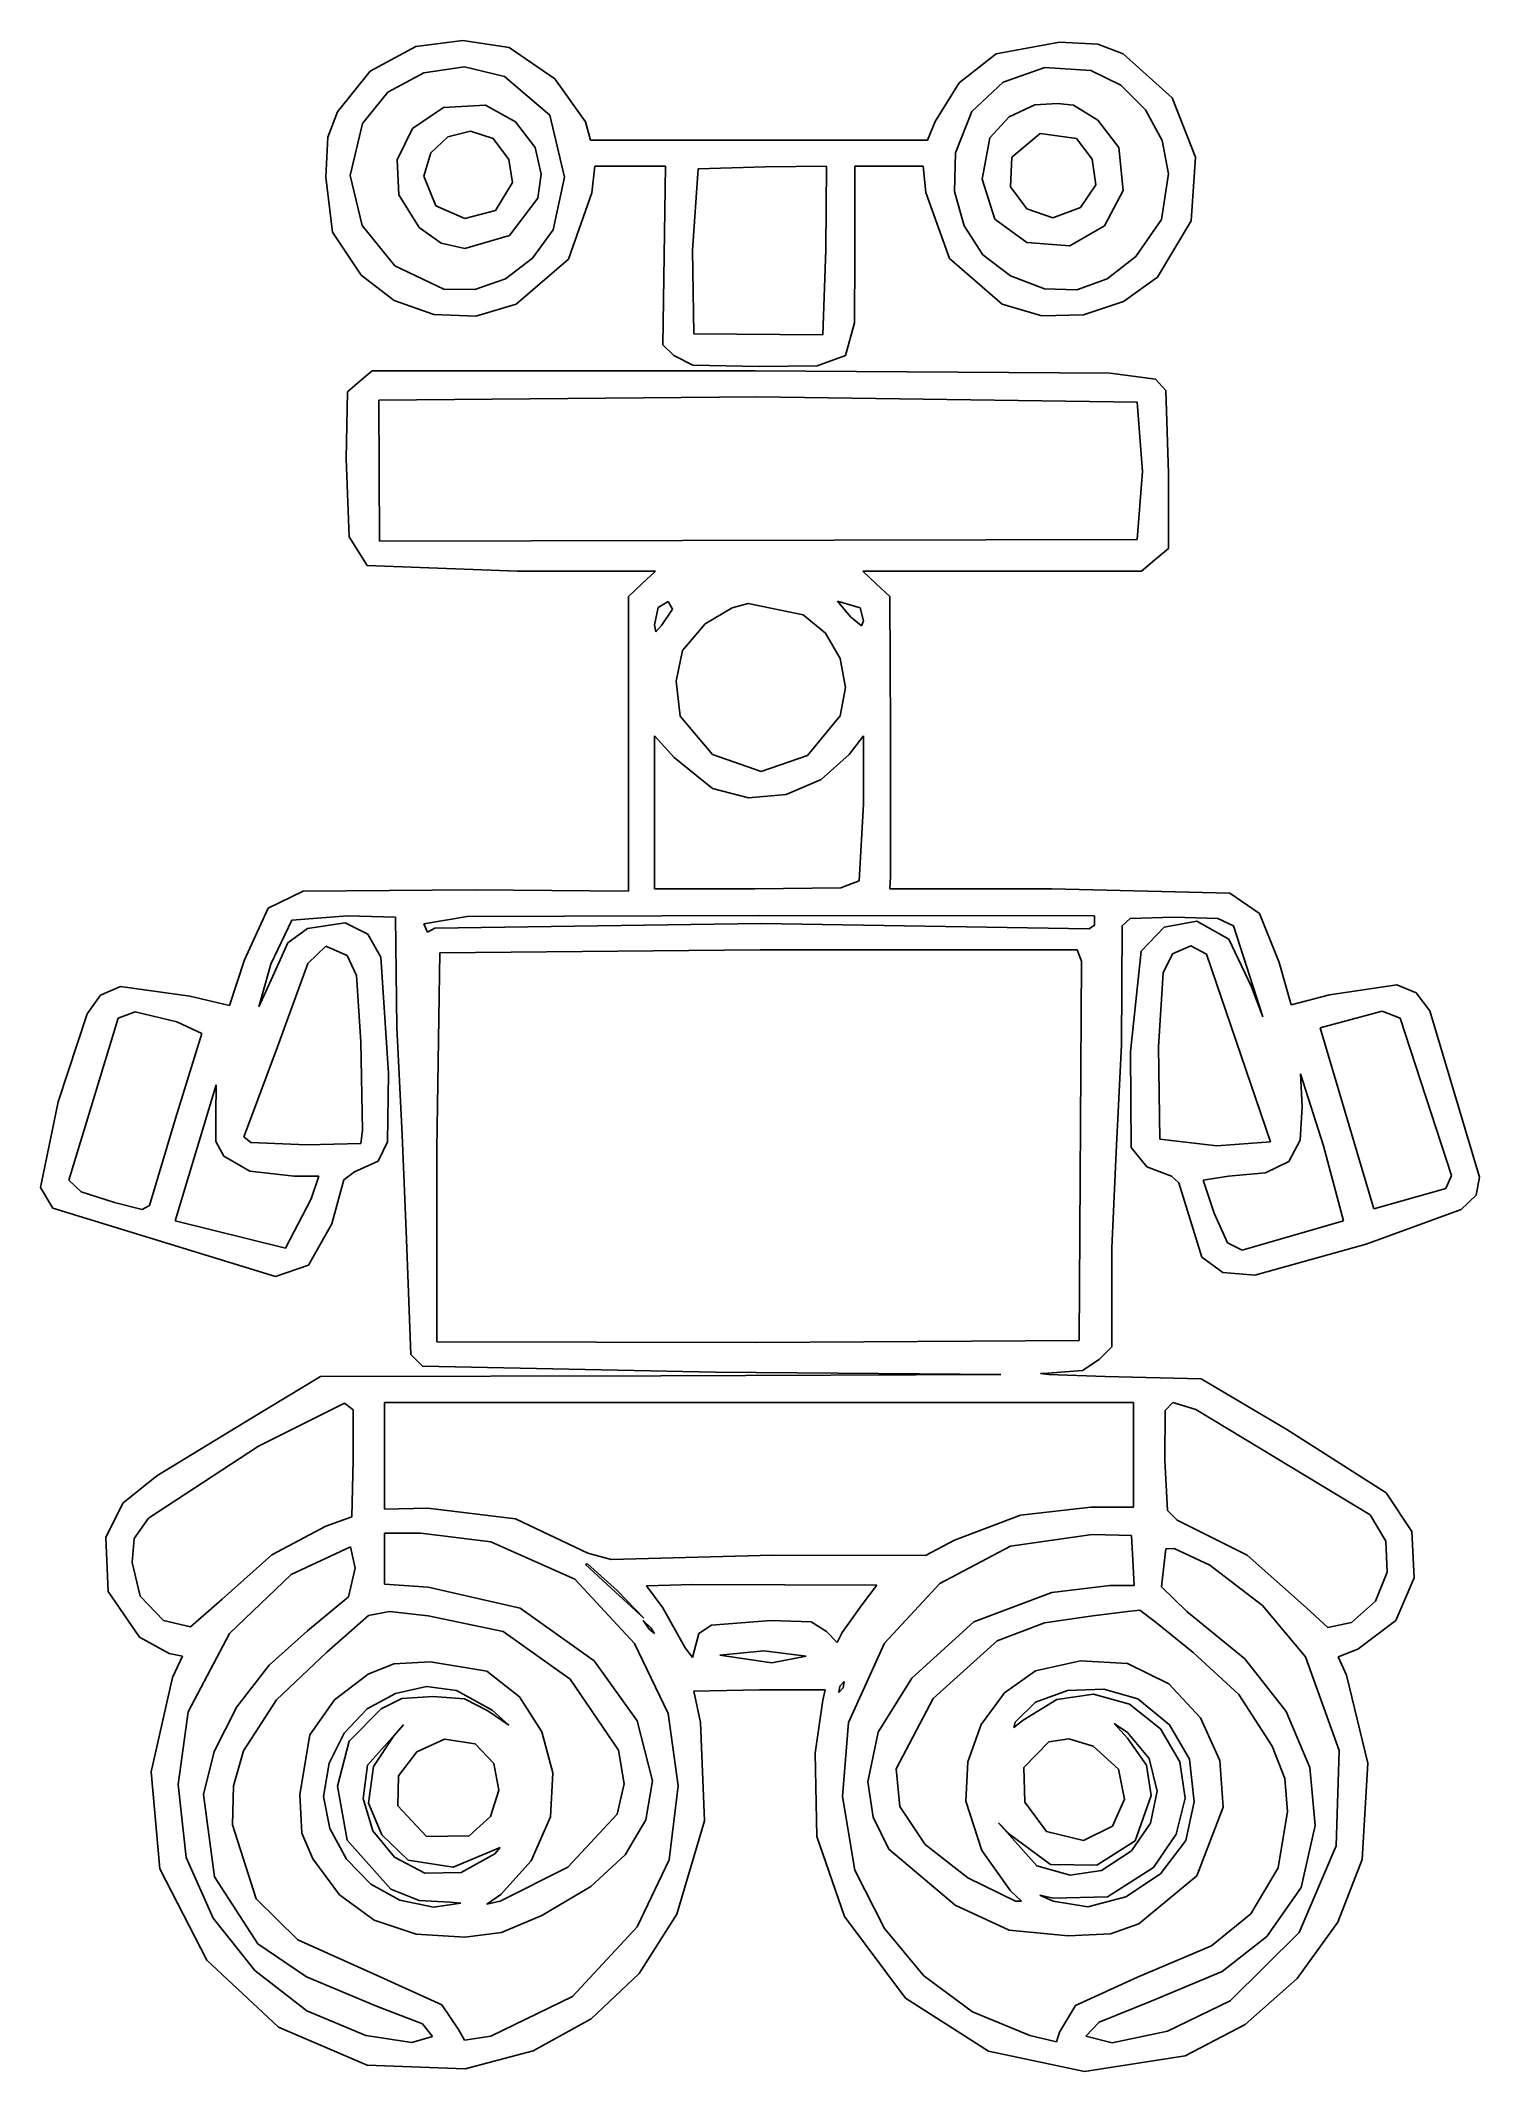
# Model space of a CAD drawing. Extents: x 9.1 to 31, y 4.1 to 35.
import ezdxf

# ---------------------------------------------------------------- set-up
doc = ezdxf.new("R2010")
doc.units = 0

msp = doc.modelspace()

# ---------------------------------------------------------------- linework, layer by layer
at = {"layer": 'Layer 1'}
for p, q in [((14.8228, 34.8751), (14.126123, 34.503208)), ((15.532697, 34.965171), (14.822799, 34.875091)), ((14.822799, 34.875091), (14.8228, 34.8751)), ((16.237639, 34.861868), (15.532697, 34.965171)), ((16.930187, 34.385848), (16.237639, 34.861868)), ((24.594473, 34.941208), (23.629207, 34.7627)), ((25.173798, 34.911457), (24.594473, 34.941208)), ((25.559739, 34.7627), (25.173798, 34.911457)), ((14.940992, 34.475936), (15.557609, 34.56488)), ((15.557609, 34.56488), (16.164928, 34.418912)), ((23.629207, 34.7627), (23.072196, 34.322215)), ((23.73994, 34.335447), (24.368025, 34.558893)), ((24.368025, 34.558893), (25.070486, 34.51148)), ((26.305175, 34.096084), (25.559739, 34.7627)), ((14.126123, 34.503208), (13.63275, 33.883388)), ((14.397512, 34.179972), (14.940992, 34.475936)), ((16.16492, 34.418913), (16.856639, 33.831324)), ((16.164928, 34.418912), (16.16492, 34.418913)), ((17.394639, 33.731318), (16.930187, 34.385848)), ((23.072196, 34.322215), (22.70361, 33.73793)), ((23.263091, 33.887627), (23.73994, 34.335447)), ((25.070486, 34.51148), (25.07049, 34.511473)), ((25.07049, 34.511473), (25.524921, 34.286168)), ((25.524921, 34.286168), (25.899395, 33.913967)), ((14.009608, 33.70488), (14.397512, 34.179972)), ((15.2393, 33.9495), (14.77051, 33.630913)), ((15.239303, 33.9495), (15.2393, 33.9495)), ((15.88061, 33.982557), (15.239303, 33.9495)), ((16.334318, 33.731323), (15.88061, 33.982557)), ((24.2176, 33.9892), (23.827527, 33.809866)), ((24.217603, 33.989203), (24.2176, 33.9892)), ((24.561396, 34.009038), (24.217603, 33.989203)), ((24.806018, 33.982592), (24.561396, 34.009038)), ((25.174605, 33.756151), (24.806018, 33.982592)), ((26.658885, 33.193318), (26.305175, 34.096084)), ((13.63275, 33.883388), (13.483993, 33.496621)), ((13.825315, 32.91905), (14.009608, 33.70488)), ((14.77051, 33.630913), (14.538491, 33.156132)), ((16.634311, 33.34125), (16.334318, 33.731323)), ((16.856639, 33.831324), (17.077295, 32.891673)), ((17.473976, 33.453639), (17.394639, 33.731318)), ((22.70361, 33.73793), (22.591216, 33.453639)), ((23.014336, 33.26192), (23.263091, 33.887627)), ((23.827527, 33.809866), (23.536625, 33.486733)), ((25.493605, 33.341285), (25.174605, 33.756151)), ((25.899395, 33.913967), (26.153624, 33.448794)), ((13.483993, 33.496621), (13.454242, 32.891676)), ((15.048395, 33.262534), (15.308719, 33.504883)), ((15.308719, 33.504883), (15.648379, 33.591038)), ((15.648379, 33.591038), (15.992996, 33.480091)), ((15.992996, 33.480091), (15.993001, 33.48009)), ((15.993001, 33.48009), (16.231012, 33.15861)), ((16.725773, 32.939439), (16.634311, 33.34125)), ((20.032596, 33.453639), (17.473976, 33.453639)), ((22.591216, 33.453639), (20.032596, 33.453639)), ((23.536625, 33.486733), (23.41762, 32.858649)), ((23.867198, 33.195831), (24.297766, 33.553674)), ((24.297766, 33.553674), (24.852298, 33.480122)), ((24.852298, 33.480122), (24.852295, 33.480121)), ((24.852295, 33.480121), (25.089479, 33.1636)), ((25.561991, 32.687477), (25.493605, 33.341285)), ((26.153624, 33.448794), (26.24732, 32.944573)), ((14.538491, 33.156132), (14.564316, 32.621847)), ((14.941786, 32.904898), (15.048395, 33.262534)), ((16.231012, 33.15861), (16.290514, 32.812338)), ((17.493816, 32.653662), (17.540096, 33.056958)), ((17.540096, 33.056958), (18.07562, 33.056958)), ((18.07562, 33.056958), (18.611144, 33.056958)), ((18.611144, 33.056958), (18.59131, 31.701618)), ((19.021046, 31.780956), (19.106994, 33.017286)), ((19.106994, 33.017286), (20.131764, 33.050343)), ((20.131764, 33.050343), (21.057361, 33.056954)), ((21.057361, 33.056954), (21.044138, 31.794174)), ((21.487111, 31.701618), (21.487111, 33.056958)), ((21.487111, 33.056958), (22.009411, 33.056958)), ((22.009411, 33.056958), (22.525101, 33.056958)), ((22.525101, 33.056958), (22.56477, 32.660273)), ((23.00132, 32.674848), (23.014336, 33.26192)), ((23.848188, 32.745945), (23.867198, 33.195831)), ((25.089479, 33.1636), (25.143197, 32.7727)), ((26.593598, 32.227331), (26.658885, 33.193318)), ((13.454242, 32.891676), (13.555892, 32.053679)), ((14.007954, 32.158633), (13.825315, 32.91905)), ((15.126079, 32.455322), (14.941786, 32.904898)), ((16.290514, 32.812338), (16.031016, 32.384249)), ((16.67181, 32.570091), (16.725773, 32.939439)), ((17.077295, 32.891673), (16.905398, 32.091692)), ((23.41762, 32.858649), (23.61183, 32.255358)), ((24.096941, 32.408247), (23.848188, 32.745945)), ((25.143197, 32.7727), (24.911798, 32.428907)), ((26.24732, 32.944573), (26.140711, 32.249548)), ((14.564316, 32.621847), (14.869061, 32.12475)), ((15.563259, 32.263591), (15.126079, 32.455322)), ((16.031016, 32.384249), (15.563259, 32.263591)), ((16.240104, 32.006571), (16.67181, 32.570091)), ((17.139276, 31.64377), (17.493816, 32.653662)), ((22.56477, 32.660273), (22.925092, 31.656994)), ((23.143259, 32.150377), (23.00132, 32.674848)), ((24.491973, 32.272609), (24.096941, 32.408247)), ((24.911798, 32.428907), (24.491973, 32.272609)), ((25.27708, 32.152055), (25.561991, 32.687477)), ((14.500503, 31.543255), (14.007954, 32.158633)), ((14.869061, 32.12475), (15.204965, 31.890936)), ((16.905398, 32.091692), (16.593113, 31.659265)), ((23.428996, 31.71392), (23.143259, 32.150377)), ((23.61183, 32.255358), (24.098595, 31.899995)), ((24.751679, 31.850926), (25.27708, 32.152055)), ((26.140711, 32.249548), (25.751464, 31.688403)), ((26.08204, 31.37105), (26.593598, 32.227331)), ((13.555892, 32.053679), (13.989766, 31.404106)), ((15.204965, 31.890936), (15.564189, 31.806266)), ((15.564189, 31.806266), (16.240104, 32.006571)), ((19.04088, 30.511566), (19.021046, 31.780956)), ((21.04414, 31.794183), (20.99786, 30.498343)), ((21.044138, 31.794174), (21.04414, 31.794183)), ((24.098595, 31.899995), (24.751679, 31.850926)), ((15.245938, 31.19254), (14.500503, 31.543255)), ((16.593113, 31.659265), (16.182277, 31.349561)), ((16.343426, 30.961142), (17.139276, 31.64377)), ((18.59131, 31.701618), (18.571476, 30.346278)), ((21.47833, 30.679535), (21.487111, 31.701618)), ((22.925092, 31.656994), (23.72177, 30.961143)), ((23.847374, 31.39089), (23.428996, 31.71392)), ((25.751464, 31.688403), (25.319139, 31.346262)), ((13.989766, 31.404106), (14.489547, 31.016925)), ((15.718136, 31.186135), (15.245938, 31.19254)), ((16.182277, 31.349561), (15.718136, 31.186135)), ((24.365234, 31.197506), (23.847374, 31.39089)), ((24.856442, 31.18263), (24.365234, 31.197506)), ((25.319139, 31.346262), (24.856442, 31.18263)), ((25.562632, 31.001121), (26.08204, 31.37105)), ((14.489547, 31.016925), (15.092219, 30.805773)), ((15.732079, 30.783047), (16.343426, 30.961142)), ((23.72177, 30.961143), (24.322995, 30.784391)), ((24.956449, 30.801643), (25.562632, 31.001121)), ((15.092219, 30.805773), (15.732079, 30.783047)), ((21.342486, 30.184299), (21.47833, 30.679535)), ((24.322995, 30.784391), (24.956449, 30.801643)), ((18.571476, 30.346278), (18.736761, 30.180993)), ((20.99786, 30.498343), (19.04088, 30.511566)), ((14.155028, 29.949672), (13.969909, 29.790998)), ((19.973068, 29.949672), (14.155028, 29.949672)), ((18.736761, 30.180993), (19.027663, 30.036369)), ((19.027663, 30.036369), (20.032601, 30.015708)), ((25.361367, 29.912482), (19.973068, 29.949672)), ((20.032601, 30.015708), (20.915326, 30.026245)), ((20.915326, 30.026245), (21.342486, 30.184299)), ((13.784781, 29.632326), (13.764947, 28.614166)), ((13.9699, 29.791), (13.784781, 29.632326)), ((13.969909, 29.790998), (13.9699, 29.791)), ((26.05164, 29.824158), (25.361367, 29.912482)), ((26.207628, 29.652159), (26.05164, 29.824158)), ((26.247296, 28.395989), (26.207628, 29.652159)), ((14.260789, 29.506716), (19.999489, 29.552996)), ((14.2674, 27.364616), (14.260789, 29.506716)), ((19.999489, 29.552996), (25.771249, 29.473659)), ((25.771249, 29.473659), (25.7713, 29.473652)), ((25.7713, 29.473652), (25.855595, 28.422437)), ((13.764947, 28.614166), (13.809574, 27.429896)), ((25.855595, 28.422437), (25.7713, 27.391062)), ((26.247296, 27.252219), (26.247296, 28.395989)), ((13.809574, 27.429896), (14.082295, 26.994366)), ((25.7713, 27.391062), (14.2674, 27.364616)), ((26.042342, 27.080322), (26.247296, 27.252219)), ((14.082295, 26.994366), (16.356625, 26.908418)), ((16.356625, 26.908418), (18.459055, 26.908418)), ((18.459055, 26.908418), (18.254101, 26.716687)), ((21.811042, 26.716694), (21.606088, 26.908425)), ((21.606088, 26.908425), (23.721738, 26.908425)), ((23.721738, 26.908425), (25.837388, 26.908425)), ((25.837388, 26.908425), (26.042342, 27.080322)), ((18.254101, 26.716687), (18.049147, 26.524956)), ((18.049147, 26.524956), (18.049147, 24.283686)), ((22.015996, 26.524963), (21.811042, 26.716694)), ((22.029219, 24.482033), (22.015996, 26.524963)), ((18.445852, 26.095217), (18.498743, 26.354715)), ((18.498743, 26.354715), (18.650806, 26.445622)), ((18.71692, 26.333228), (18.551635, 26.081994)), ((18.650806, 26.445622), (18.71692, 26.333228)), ((18.71692, 26.333228), (18.71692, 26.333228)), ((19.211118, 26.105958), (19.622678, 26.35306)), ((19.622678, 26.35306), (19.8673, 26.419174)), ((19.8673, 26.419174), (20.700338, 26.247277)), ((20.700338, 26.247277), (20.70034, 26.24728)), ((20.70034, 26.24728), (21.040104, 25.968567)), ((21.420989, 26.214223), (21.222647, 26.452234)), ((21.222647, 26.452234), (21.56644, 26.353063)), ((21.584621, 26.080341), (21.420989, 26.214223)), ((21.56644, 26.353063), (21.56644, 26.353062)), ((21.56644, 26.353062), (21.619331, 26.15472)), ((18.464034, 25.984476), (18.445852, 26.095217)), ((18.551635, 26.081994), (18.464034, 25.984476)), ((18.868977, 25.705142), (19.211118, 26.105958)), ((21.040104, 25.968567), (21.261483, 25.579527)), ((21.619331, 26.15472), (21.584621, 26.080341)), ((18.770632, 25.238211), (18.868977, 25.705142)), ((21.261483, 25.579527), (21.342783, 25.1409)), ((18.83592, 24.706819), (18.770632, 25.238211)), ((21.342783, 25.1409), (21.26231, 24.71343)), ((19.324336, 24.125841), (18.83592, 24.706819)), ((21.26231, 24.71343), (20.765627, 24.109312)), ((18.445853, 23.245704), (18.445853, 24.409314)), ((18.445853, 24.409314), (18.743366, 24.078743)), ((21.40115, 24.12502), (21.619327, 24.409311)), ((21.619327, 24.409311), (21.619327, 23.371321)), ((22.029219, 22.267213), (22.029219, 24.482033)), ((18.049147, 24.283686), (18.049147, 22.049026)), ((18.743366, 24.078743), (19.32517, 23.609333)), ((20.06564, 23.86717), (19.324336, 24.125841)), ((20.765627, 24.109312), (20.06564, 23.86717)), ((20.976367, 23.742281), (21.40115, 24.12502)), ((19.32517, 23.609333), (19.32517, 23.60933)), ((19.32517, 23.60933), (19.868958, 23.467701)), ((19.868958, 23.467701), (20.442496, 23.517596)), ((20.442496, 23.517596), (20.976367, 23.742281)), ((18.445853, 22.082094), (18.445853, 23.245704)), ((21.619327, 23.371321), (21.553213, 22.207711)), ((21.553213, 22.207711), (21.270575, 22.100275)), ((22.015996, 22.082094), (22.029219, 22.267213)), ((13.110417, 22.049026), (12.579851, 21.789528)), ((15.721927, 22.06886), (13.110417, 22.049026)), ((18.049147, 22.049026), (15.721927, 22.06886)), ((19.966473, 22.082094), (18.445853, 22.082094)), ((21.270575, 22.100275), (19.966473, 22.082094)), ((24.475436, 22.082094), (22.015996, 22.082094)), ((27.179506, 22.015979), (24.475436, 22.082094)), ((27.627429, 21.711032), (27.179506, 22.015979)), ((12.579851, 21.789528), (12.217877, 21.004426)), ((12.621175, 20.938313), (12.938523, 21.606065)), ((12.938523, 21.606065), (13.784783, 21.67218)), ((13.784783, 21.67218), (14.512038, 21.652345)), ((14.512038, 21.652345), (14.531872, 19.979655)), ((14.941808, 21.553184), (15.60047, 21.665578)), ((15.60047, 21.665578), (20.032598, 21.678801)), ((20.032598, 21.678801), (25.123388, 21.672189)), ((25.123388, 21.672189), (25.123388, 21.533349)), ((25.546481, 21.520122), (25.666312, 21.633342)), ((25.666312, 21.633342), (26.326627, 21.65235)), ((26.677031, 21.592852), (26.182001, 21.501118)), ((26.326627, 21.65235), (26.995205, 21.630863)), ((27.165449, 21.319304), (26.677031, 21.592852)), ((26.995205, 21.630863), (27.23239, 21.520122)), ((27.926595, 20.964769), (27.627429, 21.711032)), ((13.176534, 21.480449), (12.874888, 21.263926)), ((13.745115, 21.566398), (13.176534, 21.480449)), ((14.090148, 21.393156), (13.745115, 21.566398)), ((14.288903, 21.048225), (14.090148, 21.393156)), ((14.999658, 21.425914), (14.941808, 21.553184)), ((15.107093, 21.48707), (14.999658, 21.425914)), ((20.060691, 21.559795), (15.107093, 21.48707)), ((25.044043, 21.473847), (20.060691, 21.559795)), ((25.12338, 21.53335), (25.044043, 21.473847)), ((25.123388, 21.533349), (25.12338, 21.53335)), ((25.533258, 19.715212), (25.546481, 21.520122)), ((26.182001, 21.501118), (25.830771, 21.136665)), ((27.510069, 20.594529), (27.165449, 21.319304)), ((27.23239, 21.520122), (27.681966, 20.138342)), ((12.217877, 21.004426), (11.993089, 20.310228)), ((12.874888, 21.263926), (12.647621, 20.759805)), ((13.183153, 20.951542), (13.455874, 21.214346)), ((13.455874, 21.214346), (13.77818, 21.070547)), ((13.77818, 21.070551), (13.917846, 20.765599)), ((13.77818, 21.070547), (13.77818, 21.070551)), ((14.406256, 19.285458), (14.288903, 21.048225)), ((15.140123, 18.135077), (15.186403, 21.110207)), ((15.186403, 21.110207), (20.045793, 21.156487)), ((20.045793, 21.156487), (24.858903, 21.156487)), ((24.858903, 21.156487), (24.925017, 20.98459)), ((24.92501, 20.984602), (24.891953, 15.226062)), ((24.925017, 20.98459), (24.92501, 20.984602)), ((25.830771, 21.136665), (25.672097, 19.609425)), ((26.168777, 20.808572), (26.30679, 21.096993)), ((26.30679, 21.096993), (26.586948, 21.217651)), ((26.586948, 21.217651), (26.82248, 21.090382)), ((26.82248, 21.090385), (27.794357, 18.240865)), ((26.82248, 21.090382), (26.82248, 21.090385)), ((12.438535, 20.293701), (12.621175, 20.938313)), ((12.647621, 20.759805), (12.438535, 20.293701)), ((12.720354, 19.682152), (13.183153, 20.951542)), ((13.917846, 20.765599), (13.983134, 19.761491)), ((26.095225, 19.682153), (26.168777, 20.808572)), ((28.111714, 20.323462), (27.926595, 20.964769)), ((10.031257, 20.466835), (9.831161, 20.184611)), ((10.336104, 20.602783), (10.031257, 20.466835)), ((11.391451, 20.455679), (10.336104, 20.602783)), ((11.993089, 20.310228), (11.391451, 20.455679)), ((27.681966, 20.138342), (27.510069, 20.594529)), ((28.693518, 20.475524), (28.111714, 20.323462)), ((29.71663, 20.628414), (28.693518, 20.475524)), ((30.010011, 20.502487), (29.71663, 20.628414)), ((30.214138, 20.230902), (30.010011, 20.502487)), ((9.831161, 20.184611), (9.388197, 18.849111)), ((9.553479, 17.65907), (10.300568, 20.11851)), ((10.300568, 20.11851), (10.558413, 20.213549)), ((10.558413, 20.213549), (11.193108, 20.065619)), ((11.193108, 20.065619), (11.19311, 20.065616)), ((11.19311, 20.065616), (11.56996, 19.887108)), ((28.548113, 19.973059), (29.493545, 20.224293)), ((29.493545, 20.224293), (29.764613, 20.11851)), ((29.764613, 20.11851), (29.76461, 20.118507)), ((29.76461, 20.118507), (30.544756, 17.731787)), ((30.967839, 17.705342), (30.214138, 20.230902)), ((11.56996, 19.887108), (11.173275, 18.597888)), ((13.983134, 19.761491), (14.00958, 18.412761)), ((14.531872, 19.979655), (14.611209, 18.346635)), ((29.367928, 17.222709), (28.548113, 19.973059)), ((12.264167, 18.465652), (12.720354, 19.682152)), ((25.453921, 18.082192), (25.533258, 19.715212)), ((25.672097, 19.609425), (25.678708, 18.154915)), ((26.115059, 18.280533), (26.095225, 19.682153)), ((14.39138, 18.240859), (14.406256, 19.285458)), ((28.277044, 18.776391), (28.250598, 19.272247)), ((28.250598, 19.272247), (28.601003, 18.181367)), ((9.388197, 18.849111), (9.123741, 17.546661)), ((11.166666, 17.044194), (11.788139, 19.106954)), ((11.788139, 19.106954), (11.781528, 18.657378)), ((11.173275, 18.597888), (10.77659, 17.275608)), ((11.781528, 18.657378), (11.781527, 18.657377)), ((11.781527, 18.657377), (11.784833, 18.248296)), ((28.249358, 18.268033), (28.277044, 18.776391)), ((11.784833, 18.248296), (11.907144, 18.022682)), ((12.210344, 18.317309), (12.264167, 18.465652)), ((12.314578, 18.230947), (12.210344, 18.317309)), ((13.163319, 18.194584), (12.314578, 18.230947)), ((13.983134, 18.214419), (13.163319, 18.194584)), ((14.00958, 18.412761), (13.983134, 18.214419)), ((14.247582, 17.949958), (14.39138, 18.240859)), ((14.611209, 18.346635), (14.677323, 16.759895)), ((26.981154, 18.181362), (26.115059, 18.280533)), ((27.794357, 18.240865), (26.981154, 18.181362)), ((28.075395, 17.942523), (28.249358, 18.268033)), ((11.907144, 18.022682), (12.300523, 17.796241)), ((13.890566, 17.784673), (14.247582, 17.949958)), ((15.140123, 15.206227), (15.140123, 18.135077)), ((25.387807, 16.627682), (25.453921, 18.082192)), ((25.678708, 18.154915), (25.919198, 17.86236)), ((27.722924, 17.769489), (28.075395, 17.942523)), ((28.601003, 18.181367), (28.905128, 17.044207)), ((9.736945, 17.483041), (9.553479, 17.65907)), ((12.300523, 17.796241), (12.971584, 17.718557)), ((12.971584, 17.718557), (13.348434, 17.718557)), ((13.348434, 17.718557), (13.229429, 17.374764)), ((13.546773, 16.997916), (13.725281, 17.665668)), ((13.725281, 17.665668), (13.890566, 17.784673)), ((25.919198, 17.86236), (26.293569, 17.718562)), ((26.293569, 17.718562), (26.405963, 17.61939)), ((26.405963, 17.61939), (26.756368, 16.48884)), ((26.776252, 17.659058), (27.159714, 17.718561)), ((26.941537, 17.156591), (26.776252, 17.659058)), ((27.159714, 17.718561), (27.722924, 17.769489)), ((30.544756, 17.731787), (30.458808, 17.533445)), ((30.920525, 17.430037), (30.967839, 17.705342)), ((9.123741, 17.546661), (9.30886, 17.235925)), ((10.247677, 17.321888), (9.736945, 17.483041)), ((10.664196, 17.216105), (10.247677, 17.321888)), ((10.77659, 17.275608), (10.664196, 17.216105)), ((13.229429, 17.374764), (12.839356, 16.627675)), ((30.458808, 17.533445), (29.367928, 17.222709)), ((30.693463, 17.213616), (30.920525, 17.430037)), ((9.30886, 17.235925), (12.68729, 16.197935)), ((12.839356, 16.627675), (11.166666, 17.044194)), ((13.18893, 16.369831), (13.546773, 16.997916)), ((27.145664, 16.707015), (26.941537, 17.156591)), ((28.905127, 17.044197), (27.364667, 16.594621)), ((28.905128, 17.044207), (28.905127, 17.044197)), ((29.248869, 16.687182), (30.693463, 17.213616)), ((14.677323, 16.759895), (14.743438, 15.014485)), ((27.364667, 16.594621), (27.145664, 16.707015)), ((27.556349, 16.217772), (29.248869, 16.687182)), ((12.68729, 16.197935), (13.18893, 16.369831)), ((25.387807, 15.126892), (25.387807, 16.627682)), ((26.756368, 16.48884), (27.072063, 16.256615)), ((27.072063, 16.256615), (27.556349, 16.217772)), ((19.986283, 15.193005), (15.140123, 15.206227)), ((24.891953, 15.226062), (19.986283, 15.193005)), ((25.196076, 14.935161), (25.387807, 15.126892)), ((14.743438, 15.014485), (14.921946, 14.835977)), ((14.921946, 14.835977), (19.371426, 14.743418)), ((24.942363, 14.770702), (25.196076, 14.935161)), ((13.374876, 14.677304), (12.323666, 14.042609)), ((18.538386, 14.690526), (13.374876, 14.677304)), ((23.701896, 14.710361), (18.538386, 14.690526)), ((19.371426, 14.743418), (23.701896, 14.710361)), ((24.305913, 14.721942), (24.41593, 14.730207)), ((24.433286, 14.70872), (24.305913, 14.721942)), ((24.41593, 14.730207), (24.942363, 14.770702)), ((25.288636, 14.677315), (24.433286, 14.70872)), ((26.743146, 14.644258), (25.288636, 14.677315)), ((28.045596, 13.870723), (26.743146, 14.644258)), ((12.429446, 13.61948), (13.738506, 14.27401)), ((13.738506, 14.27401), (13.869081, 14.171533)), ((14.34672, 13.47403), (14.34672, 14.280622)), ((14.34672, 14.280622), (20.03253, 14.280622)), ((20.03253, 14.280622), (25.71834, 14.280622)), ((25.71834, 14.280622), (25.71834, 13.487253)), ((26.199313, 14.161613), (26.313359, 14.280619)), ((26.313359, 14.280619), (26.663764, 14.174836)), ((12.323666, 14.042609), (10.888986, 13.169903)), ((13.869081, 14.171533), (13.870734, 13.414527)), ((26.194354, 13.407913), (26.199313, 14.161613)), ((26.663764, 14.174836), (26.663769, 14.17484)), ((26.663769, 14.17484), (29.308329, 12.57488)), ((10.759237, 12.526115), (12.429446, 13.61948)), ((29.552996, 12.912069), (28.045596, 13.870723)), ((13.870737, 13.414527), (13.850903, 12.548432)), ((13.870734, 13.414527), (13.870737, 13.414527)), ((14.34672, 12.660827), (14.34672, 13.47403)), ((25.718337, 13.487253), (25.718337, 12.693884)), ((25.71834, 13.487253), (25.718337, 13.487253)), ((26.232369, 12.641815), (26.194354, 13.407913)), ((10.888986, 13.169903), (10.370817, 12.752557)), ((10.370817, 12.752557), (10.115451, 12.231083)), ((15.00125, 12.680662), (14.34672, 12.660827)), ((16.334275, 12.517855), (15.00125, 12.680662)), ((25.070419, 12.693884), (23.998545, 12.571572)), ((25.718337, 12.693884), (25.070419, 12.693884)), ((29.942348, 12.321792), (29.552996, 12.912069)), ((10.544883, 12.216514), (10.759237, 12.526115)), ((13.454218, 12.402981), (12.63523, 11.969933)), ((13.850903, 12.548432), (13.454218, 12.402981)), ((17.43425, 11.993075), (16.334275, 12.517855)), ((23.998545, 12.571572), (23.001049, 12.191417)), ((26.379473, 12.495538), (26.232369, 12.641815)), ((27.443084, 11.964975), (26.379473, 12.495538)), ((29.308329, 12.57488), (29.546546, 12.176543)), ((10.115451, 12.231083), (10.146855, 11.412096)), ((10.512136, 11.85423), (10.544883, 12.216514)), ((12.9252, 11.669114), (13.830963, 12.092244)), ((13.830963, 12.092244), (13.897077, 11.768285)), ((14.346696, 11.913741), (14.346696, 12.297203)), ((14.346696, 12.297203), (14.895443, 12.297203)), ((14.895443, 12.297203), (15.959883, 12.164975)), ((15.959883, 12.164975), (15.959869, 12.16497)), ((15.959869, 12.16497), (17.236698, 11.60052)), ((23.001049, 12.191417), (22.558085, 11.960018)), ((22.777892, 11.533592), (23.847908, 12.098868)), ((23.847908, 12.098868), (25.090232, 12.277375)), ((25.090232, 12.277375), (25.685259, 12.264152)), ((25.685259, 12.264152), (25.705093, 11.887303)), ((26.181091, 11.84101), (26.205058, 12.060013)), ((26.205058, 12.060013), (26.333153, 12.065798)), ((26.333153, 12.065798), (26.875289, 11.814564)), ((29.546546, 12.176543), (29.567827, 11.708786)), ((29.98026, 11.621188), (29.942348, 12.321792)), ((10.6361, 11.342671), (10.512136, 11.85423)), ((12.63523, 11.969933), (11.880698, 11.298871)), ((13.897089, 11.768286), (13.797091, 11.331933)), ((13.897077, 11.768285), (13.897089, 11.768286)), ((14.346696, 11.523668), (14.346696, 11.913741)), ((17.394525, 11.821177), (17.427582, 11.8344)), ((17.850712, 11.404658), (17.394525, 11.821177)), ((17.427582, 11.8344), (17.883769, 11.424493)), ((17.784655, 11.900515), (17.43425, 11.993075)), ((20.237485, 11.966629), (17.784655, 11.900515)), ((22.558085, 11.960018), (20.237485, 11.966629)), ((25.705093, 11.887303), (25.705089, 11.887291)), ((25.705089, 11.887291), (25.724923, 11.503829)), ((26.141423, 11.483994), (26.181091, 11.84101)), ((26.875289, 11.814565), (27.674442, 11.198878)), ((26.875289, 11.814564), (26.875289, 11.814565)), ((28.343063, 11.166648), (27.443084, 11.964975)), ((10.146855, 11.412096), (10.62453, 10.717073)), ((11.99382, 10.776576), (12.9252, 11.669114)), ((15.007837, 11.477388), (14.346696, 11.523668)), ((16.406153, 11.16169), (15.007837, 11.477388)), ((17.236698, 11.60052), (18.141639, 10.62451)), ((17.883769, 11.424493), (17.883769, 11.424492)), ((17.883769, 11.424492), (18.280454, 11.007973)), ((18.320122, 11.497219), (19.027543, 11.517053)), ((18.571356, 11.166649), (18.320122, 11.497219)), ((19.027543, 11.517053), (21.817563, 11.510442)), ((21.817559, 11.510441), (21.599382, 11.212928)), ((21.817563, 11.510442), (21.817559, 11.510441)), ((21.938449, 10.626175), (22.777892, 11.533592)), ((25.354684, 11.503829), (24.475366, 11.398046)), ((25.724923, 11.503829), (25.354684, 11.503829)), ((26.524885, 11.107144), (26.141423, 11.483994)), ((29.567827, 11.708786), (29.388286, 11.265821)), ((29.697104, 10.97265), (29.98026, 11.621188)), ((10.988158, 10.974912), (10.6361, 11.342671)), ((11.880698, 11.298871), (11.397239, 10.874088)), ((13.797091, 11.331933), (13.176445, 10.816243)), ((14.102077, 11.04764), (14.419425, 11.107142)), ((14.419425, 11.107142), (15.00784, 11.041028)), ((17.526787, 10.360058), (16.406153, 11.16169)), ((18.280454, 11.007973), (17.850712, 11.404658)), ((18.908538, 10.558399), (18.571356, 11.166649)), ((21.599382, 11.212928), (21.295257, 10.789798)), ((24.475366, 11.398046), (23.292749, 10.952602)), ((25.096842, 11.041029), (25.625755, 11.107144)), ((25.625755, 11.107144), (25.81418, 11.130284)), ((25.81418, 11.130284), (26.042274, 10.955082)), ((27.405135, 10.388877), (26.524885, 11.107144)), ((27.674442, 11.198878), (28.329799, 10.419555)), ((28.668675, 10.865828), (28.343063, 11.166648)), ((29.388286, 11.265821), (29.024038, 10.94186)), ((11.397239, 10.874088), (10.988158, 10.974912)), ((13.176445, 10.816243), (12.591129, 10.295801)), ((13.467382, 10.492282), (14.102077, 11.04764)), ((15.00784, 11.041028), (16.145004, 10.80715)), ((16.145004, 10.80715), (17.16316, 10.082374)), ((18.366405, 10.836077), (18.273845, 10.974917)), ((18.273845, 10.974917), (18.386239, 10.862523)), ((18.445742, 10.777401), (18.366405, 10.836077)), ((18.386239, 10.862523), (18.445742, 10.777401)), ((18.386239, 10.862523), (18.386239, 10.862523)), ((19.311834, 10.902192), (19.116798, 10.774096)), ((20.210986, 10.974918), (19.311834, 10.902192)), ((20.822541, 10.950951), (20.210986, 10.974918)), ((21.057246, 10.803021), (20.822541, 10.950951)), ((21.21592, 10.637736), (21.057246, 10.803021)), ((23.292749, 10.952602), (22.353106, 10.095596)), ((23.648942, 10.664179), (24.362973, 10.9369)), ((24.362973, 10.9369), (25.096842, 11.041029)), ((26.042274, 10.955082), (26.624078, 10.485672)), ((29.024038, 10.94186), (28.668675, 10.865828)), ((29.123254, 10.538569), (29.697104, 10.97265)), ((10.62453, 10.717073), (11.074106, 10.472451)), ((11.36491, 9.586524), (11.99382, 10.776576)), ((12.70459, 9.769159), (13.467382, 10.492282)), ((18.141639, 10.62451), (18.650718, 9.558419)), ((19.020932, 10.412948), (18.908538, 10.558399)), ((19.116798, 10.774096), (19.020932, 10.412948)), ((19.43745, 10.446003), (20.105202, 10.512117)), ((20.105202, 10.512117), (20.746509, 10.43278)), ((21.295257, 10.789798), (21.21592, 10.637736)), ((21.387842, 9.421245), (21.938449, 10.626175)), ((22.676236, 9.788999), (23.648942, 10.664179)), ((26.624078, 10.485672), (27.314145, 9.846844)), ((28.825741, 10.419564), (29.123254, 10.538569)), ((11.074106, 10.472451), (11.27906, 10.432782)), ((11.27906, 10.432782), (11.126998, 10.108823)), ((12.591129, 10.295801), (12.103744, 9.662553)), ((14.486365, 10.315422), (14.095465, 10.155095)), ((15.040897, 10.346826), (14.486365, 10.315422)), ((15.90038, 10.201375), (15.040897, 10.346826)), ((16.395203, 9.811714), (15.90038, 10.201375)), ((18.18049, 9.447685), (17.526787, 10.360058)), ((20.224208, 10.326998), (19.43745, 10.446003)), ((20.746509, 10.432781), (20.224208, 10.326998)), ((20.746509, 10.43278), (20.746509, 10.432781)), ((24.230744, 10.207991), (23.758648, 9.872151)), ((24.910895, 10.3584), (24.230744, 10.207991)), ((25.625754, 10.320385), (24.910895, 10.3584)), ((26.250946, 10.009231), (25.625754, 10.320385)), ((28.033116, 9.590653), (27.405135, 10.388877)), ((28.329799, 10.419555), (28.837227, 8.996345)), ((28.951358, 10.141885), (28.825741, 10.419564)), ((11.126998, 10.108823), (10.800559, 8.676626)), ((14.095465, 10.155095), (13.58556, 9.769981)), ((14.511943, 9.864203), (14.98218, 9.971638)), ((14.98218, 9.971638), (15.43754, 9.910483)), ((15.43754, 9.910483), (15.437549, 9.910479)), ((15.437549, 9.910479), (15.979685, 9.612966)), ((17.16316, 10.082374), (17.897027, 9.003063)), ((19.040861, 9.897255), (20.039184, 9.917089)), ((19.140033, 9.421233), (19.040861, 9.897255)), ((20.039184, 9.917089), (21.037507, 9.917089)), ((21.037507, 9.917089), (20.997839, 9.765027)), ((21.242365, 9.877422), (21.255588, 9.976593)), ((21.308479, 9.950148), (21.242365, 9.877422)), ((21.255588, 9.976593), (21.321702, 10.045187)), ((21.321702, 10.045187), (21.308479, 9.950148)), ((21.308479, 9.950148), (21.308479, 9.950148)), ((22.353106, 10.095596), (21.838243, 9.279086)), ((23.758648, 9.872151), (23.404316, 9.390653)), ((24.229942, 9.734661), (24.713403, 9.90883)), ((24.713403, 9.90883), (25.266283, 9.931763)), ((25.266283, 9.931763), (25.784452, 9.784866)), ((26.734818, 9.4923), (26.250946, 10.009231)), ((29.273664, 8.808031), (28.951358, 10.141885)), ((11.209542, 8.484073), (11.36491, 9.586524)), ((12.103744, 9.662553), (11.757677, 8.984677)), ((12.204602, 8.991492), (12.70459, 9.769159)), ((13.58556, 9.769981), (13.209536, 9.236109)), ((13.733452, 9.261742), (14.07931, 9.629603)), ((14.293775, 9.632802), (13.809489, 9.138599)), ((14.07931, 9.629603), (14.511943, 9.864203)), ((14.607817, 9.787344), (14.293775, 9.632802)), ((15.080533, 9.817921), (14.607817, 9.787344)), ((15.561513, 9.783211), (15.080533, 9.817921)), ((15.913571, 9.599744), (15.561513, 9.783211)), ((16.230919, 9.381567), (15.913571, 9.599744)), ((15.979685, 9.612966), (16.230919, 9.381567)), ((16.73507, 9.280735), (16.395203, 9.811714)), ((20.997839, 9.765027), (20.885445, 8.958435)), ((22.115092, 8.720429), (22.676236, 9.788999)), ((23.920032, 9.42785), (24.229942, 9.734661)), ((24.552354, 9.774019), (24.039037, 9.460907)), ((25.110916, 9.85346), (24.552354, 9.774019)), ((25.655841, 9.703567), (25.110916, 9.85346)), ((26.128247, 9.328679), (25.655841, 9.703567)), ((25.784452, 9.784866), (25.784449, 9.784862)), ((25.784449, 9.784862), (26.261297, 9.387351)), ((27.314145, 9.846844), (27.820748, 9.064222)), ((28.394575, 8.739124), (28.033116, 9.590653)), ((13.504119, 8.803386), (13.733452, 9.261742)), ((14.088863, 8.773316), (14.630999, 9.388177)), ((14.630999, 9.388177), (14.485548, 9.222892)), ((16.898909, 8.658024), (16.73507, 9.280735)), ((18.412716, 8.535308), (18.18049, 9.447685)), ((18.650718, 9.558419), (18.80278, 8.46258)), ((19.204494, 7.929534), (19.140033, 9.421233)), ((21.296109, 8.29813), (21.387842, 9.421245)), ((21.838243, 9.279086), (21.685354, 8.522076)), ((23.404316, 9.390653), (23.198741, 8.823622)), ((24.039037, 9.460907), (23.897718, 9.345207)), ((23.897718, 9.345207), (23.920032, 9.42785)), ((25.625782, 9.183229), (25.420828, 9.408017)), ((25.420828, 9.408017), (25.625782, 9.269177)), ((25.625782, 9.269177), (25.956353, 8.879104)), ((26.421318, 8.825283), (26.128247, 9.328679)), ((26.261297, 9.387351), (26.564595, 8.865876)), ((27.027786, 8.843969), (26.734818, 9.4923)), ((11.757677, 8.984677), (11.596315, 8.330353)), ((12.052333, 8.46268), (12.204602, 8.991492)), ((13.209536, 9.236109), (13.057474, 8.330346)), ((13.809489, 9.138599), (13.632634, 8.455972)), ((14.485549, 9.222892), (14.179771, 8.755135)), ((14.485548, 9.222892), (14.485549, 9.222892)), ((14.558758, 8.611026), (14.833442, 8.977443)), ((14.833442, 8.977443), (15.258121, 9.169071)), ((15.258121, 9.169071), (15.721849, 9.097273)), ((15.721849, 9.097276), (16.006759, 8.802139)), ((15.721849, 9.097273), (15.721849, 9.097276)), ((17.897027, 9.003063), (17.985041, 8.494397)), ((20.885445, 8.958435), (20.908585, 7.691523)), ((24.051503, 8.740566), (24.429075, 9.130329)), ((24.429075, 9.130329), (24.734026, 9.176609)), ((24.734026, 9.176609), (25.103439, 9.064215)), ((25.103439, 9.064219), (25.487934, 8.716396)), ((25.103439, 9.064215), (25.103439, 9.064219)), ((25.915857, 8.777453), (25.625782, 9.183229)), ((27.820748, 9.064222), (28.015785, 8.573324)), ((28.837227, 8.996345), (28.794253, 7.552683)), ((10.800559, 8.676626), (10.935267, 7.199803)), ((13.421063, 8.297303), (13.504119, 8.803386)), ((14.021509, 8.267956), (14.088863, 8.773316)), ((14.179771, 8.755135), (14.102087, 8.198122)), ((16.006759, 8.802139), (16.082171, 8.397293)), ((16.865646, 7.993165), (16.898909, 8.658024)), ((22.169636, 8.145233), (22.115092, 8.720429)), ((23.198741, 8.823622), (23.172914, 8.231181)), ((24.066275, 8.213823), (24.051503, 8.740566)), ((25.487934, 8.716396), (25.581113, 8.260104)), ((25.982798, 8.317134), (25.915857, 8.777453)), ((25.956353, 8.879104), (25.956349, 8.879099)), ((25.956349, 8.879099), (26.074218, 8.378285)), ((26.499312, 8.276639), (26.421318, 8.825283)), ((26.564595, 8.865876), (26.6398, 8.217958)), ((27.080264, 8.138615), (27.027786, 8.843969)), ((28.475255, 7.860944), (28.394575, 8.739124)), ((29.189369, 7.345255), (29.273664, 8.808031)), ((11.331853, 7.371704), (11.209542, 8.484073)), ((11.596315, 8.330353), (11.76408, 7.077492)), ((12.037664, 7.870029), (12.052333, 8.46268)), ((13.057474, 8.330346), (13.089705, 7.74441)), ((13.632634, 8.455972), (13.778085, 7.636157)), ((14.545019, 8.158453), (14.558758, 8.611026)), ((16.082171, 8.397293), (15.954281, 7.993687)), ((17.985041, 8.494397), (17.877192, 8.032834)), ((18.310238, 7.946477), (18.412716, 8.535308)), ((18.80278, 8.46258), (18.668072, 7.336985)), ((21.685354, 8.522076), (21.763658, 7.986137)), ((26.074218, 8.378285), (25.97701, 7.892347)), ((28.015785, 8.573324), (28.052147, 8.072511)), ((13.51445, 7.812498), (13.421063, 8.297303)), ((14.169852, 7.779951), (14.021509, 8.267956)), ((14.102087, 8.198122), (14.303735, 7.717969)), ((14.983024, 7.68987), (14.545019, 8.158453)), ((17.877192, 8.032834), (17.129275, 7.225414)), ((21.487013, 7.179975), (21.296109, 8.29813)), ((22.551445, 7.57004), (22.169636, 8.145233)), ((23.172914, 8.231181), (23.415884, 7.478307)), ((24.394676, 7.770135), (24.066275, 8.213823)), ((25.581113, 8.260104), (25.399093, 7.8472)), ((25.741068, 7.625415), (25.982798, 8.317134)), ((26.365327, 7.726755), (26.499312, 8.276639)), ((26.6398, 8.217958), (26.511704, 7.629546)), ((26.67697, 7.09401), (27.080264, 8.138615)), ((28.052147, 8.072511), (27.913308, 7.218813)), ((12.396333, 6.743612), (12.037664, 7.870029)), ((13.089705, 7.74441), (13.255816, 7.351857)), ((13.766511, 7.349388), (13.51445, 7.812498)), ((14.494225, 7.378721), (14.169852, 7.779951)), ((14.303735, 7.717969), (14.703725, 7.332027)), ((15.954281, 7.993687), (15.629289, 7.702266)), ((16.570611, 7.324589), (16.865646, 7.993165)), ((17.999501, 7.414671), (18.310238, 7.946477)), ((18.783017, 6.512213), (19.204494, 7.929534)), ((21.763658, 7.986137), (22.004354, 7.502264)), ((24.250605, 7.246085), (23.668801, 7.900615)), ((23.668801, 7.900615), (23.840698, 7.722107)), ((23.840698, 7.722107), (24.45432, 7.268399)), ((24.957988, 7.629539), (24.394676, 7.770135)), ((25.399093, 7.8472), (24.957988, 7.629539)), ((25.97701, 7.892347), (25.687657, 7.47335)), ((26.022464, 7.219639), (26.365327, 7.726755)), ((28.264516, 6.916338), (28.475255, 7.860944)), ((13.778085, 7.636157), (14.439226, 6.894025)), ((15.629289, 7.702266), (14.983024, 7.68987)), ((15.388831, 7.224592), (16.098735, 7.523758)), ((16.019398, 7.431199), (15.509493, 7.143602)), ((16.098735, 7.523758), (16.019398, 7.431199)), ((17.475546, 6.932451), (17.999501, 7.414671)), ((20.908585, 7.691523), (21.328409, 6.479155)), ((22.004354, 7.502264), (23.007634, 6.651046)), ((23.19936, 7.06592), (22.551445, 7.57004)), ((23.415884, 7.478307), (23.847278, 6.869231)), ((25.159676, 7.256002), (25.741068, 7.625415)), ((25.687657, 7.47335), (25.229094, 7.173359)), ((26.511704, 7.629546), (26.128758, 7.126149)), ((28.794253, 7.552683), (28.233109, 6.236704)), ((10.935267, 7.199803), (11.647337, 5.812647)), ((11.745478, 6.450856), (11.331853, 7.371704)), ((13.255816, 7.351857), (13.663761, 6.804246)), ((14.135098, 6.966856), (13.766511, 7.349388)), ((14.954958, 7.133686), (14.494225, 7.378721)), ((14.703725, 7.332027), (15.388831, 7.224592)), ((15.509493, 7.143602), (14.954958, 7.133686)), ((17.129275, 7.225414), (16.098722, 6.710554)), ((16.111945, 6.809725), (16.570611, 7.324589)), ((18.668072, 7.336985), (18.181307, 6.32048)), ((21.935764, 6.293734), (21.487013, 7.179975)), ((24.754725, 7.105592), (24.250605, 7.246085)), ((24.45432, 7.268399), (25.159676, 7.256002)), ((25.229094, 7.173359), (24.754725, 7.105592)), ((25.323303, 6.777501), (26.022464, 7.219639)), ((26.128758, 7.126149), (25.600154, 6.775848)), ((25.797654, 6.366755), (26.67697, 7.09401)), ((27.913308, 7.218813), (27.496789, 6.518831)), ((28.816344, 6.393107), (29.189369, 7.345255)), ((11.76408, 7.077492), (12.422741, 6.062643)), ((13.663761, 6.804246), (14.188852, 6.422127)), ((14.578063, 6.723783), (14.135098, 6.966856)), ((14.439226, 6.894025), (14.869586, 6.721302)), ((15.90038, 6.664274), (16.111945, 6.809725)), ((16.733416, 6.492378), (17.475546, 6.932451)), ((23.926615, 6.710557), (23.19936, 7.06592)), ((23.847278, 6.869231), (24.015869, 6.708077)), ((24.495224, 6.71056), (24.296882, 6.80312)), ((24.296882, 6.80312), (24.495224, 6.75684)), ((27.741388, 6.175034), (28.264516, 6.916338)), ((13.02855, 6.124621), (12.396333, 6.743612)), ((15.090447, 6.621306), (14.578063, 6.723783)), ((14.869586, 6.721302), (15.338375, 6.697337)), ((15.50366, 6.677503), (15.090447, 6.621306)), ((15.338375, 6.697337), (15.50366, 6.677503)), ((16.098722, 6.710554), (15.90038, 6.664274)), ((16.121034, 6.235359), (16.733416, 6.492378)), ((18.209368, 5.613683), (18.783017, 6.512213)), ((21.328409, 6.479155), (22.257105, 5.23745)), ((23.007634, 6.651046), (23.829929, 6.270063)), ((24.015869, 6.708077), (23.926615, 6.710557)), ((24.495224, 6.75684), (25.323303, 6.777501)), ((25.023205, 6.622649), (24.495224, 6.71056)), ((25.600154, 6.775848), (25.023205, 6.622649)), ((27.496789, 6.518831), (26.902588, 6.033718)), ((12.374799, 5.657693), (11.745478, 6.450856)), ((14.188852, 6.422127), (14.82427, 6.20736)), ((14.82427, 6.20736), (15.563196, 6.161807)), ((15.563196, 6.161807), (16.121034, 6.235359)), ((18.181307, 6.32048), (17.199514, 5.260177)), ((22.533271, 5.574225), (21.935764, 6.293734)), ((23.829929, 6.270063), (24.726604, 6.181636)), ((24.726604, 6.181636), (25.368738, 6.214692)), ((25.368738, 6.214692), (25.797654, 6.366755)), ((27.06041, 5.640336), (27.741388, 6.175034)), ((28.233109, 6.236704), (27.186029, 5.196545)), ((28.203446, 5.534552), (28.816344, 6.393107)), ((12.422741, 6.062643), (13.15826, 5.562655)), ((14.280583, 5.560172), (13.02855, 6.124621)), ((26.902588, 6.033718), (25.777819, 5.553565)), ((11.647337, 5.812647), (12.734398, 4.794903)), ((13.165275, 5.045517), (12.374799, 5.657693)), ((13.15826, 5.562655), (14.221041, 5.117211)), ((15.215268, 5.135388), (14.280583, 5.560172)), ((17.481388, 4.922171), (18.209368, 5.613683)), ((23.272096, 5.029507), (22.533271, 5.574225)), ((25.777819, 5.553565), (24.836521, 5.12465)), ((25.982748, 5.189934), (27.06041, 5.640336)), ((17.199514, 5.260177), (15.959877, 4.66102)), ((27.4108, 4.835911), (28.203446, 5.534552)), ((14.062363, 4.667634), (13.165275, 5.045517)), ((14.221041, 5.117211), (14.920198, 4.846142)), ((15.470633, 4.760191), (15.215268, 5.135388)), ((22.257105, 5.23745), (23.516784, 4.434578)), ((24.144803, 4.667635), (23.272096, 5.029507)), ((24.836521, 5.12465), (24.594379, 4.720527)), ((25.194337, 4.873413), (25.982748, 5.189934)), ((27.186029, 5.196545), (26.233986, 4.733746)), ((12.734398, 4.794903), (14.080544, 4.220949)), ((14.759044, 4.564331), (14.062363, 4.667634)), ((15.073913, 4.654412), (14.759044, 4.564331)), ((14.920198, 4.846142), (15.073913, 4.654412)), ((15.56154, 4.599037), (15.470633, 4.760191)), ((15.959877, 4.66102), (15.56154, 4.599037)), ((16.600934, 4.438917), (17.481388, 4.922171)), ((24.54562, 4.572596), (24.144803, 4.667635)), ((24.594379, 4.720527), (24.54562, 4.572596)), ((24.991036, 4.661021), (25.194337, 4.873413)), ((25.394334, 4.561023), (24.991036, 4.661021)), ((26.233986, 4.733746), (25.394334, 4.561023)), ((26.498529, 4.363505), (27.4108, 4.835911)), ((15.569867, 4.165163), (16.600934, 4.438917)), ((23.516784, 4.434578), (24.974806, 4.125081)), ((24.974806, 4.125081), (26.498529, 4.363505)), ((14.080544, 4.220949), (15.569867, 4.165163))]:
    msp.add_line(p, q, dxfattribs=at)

doc.saveas('drawing.dxf')
